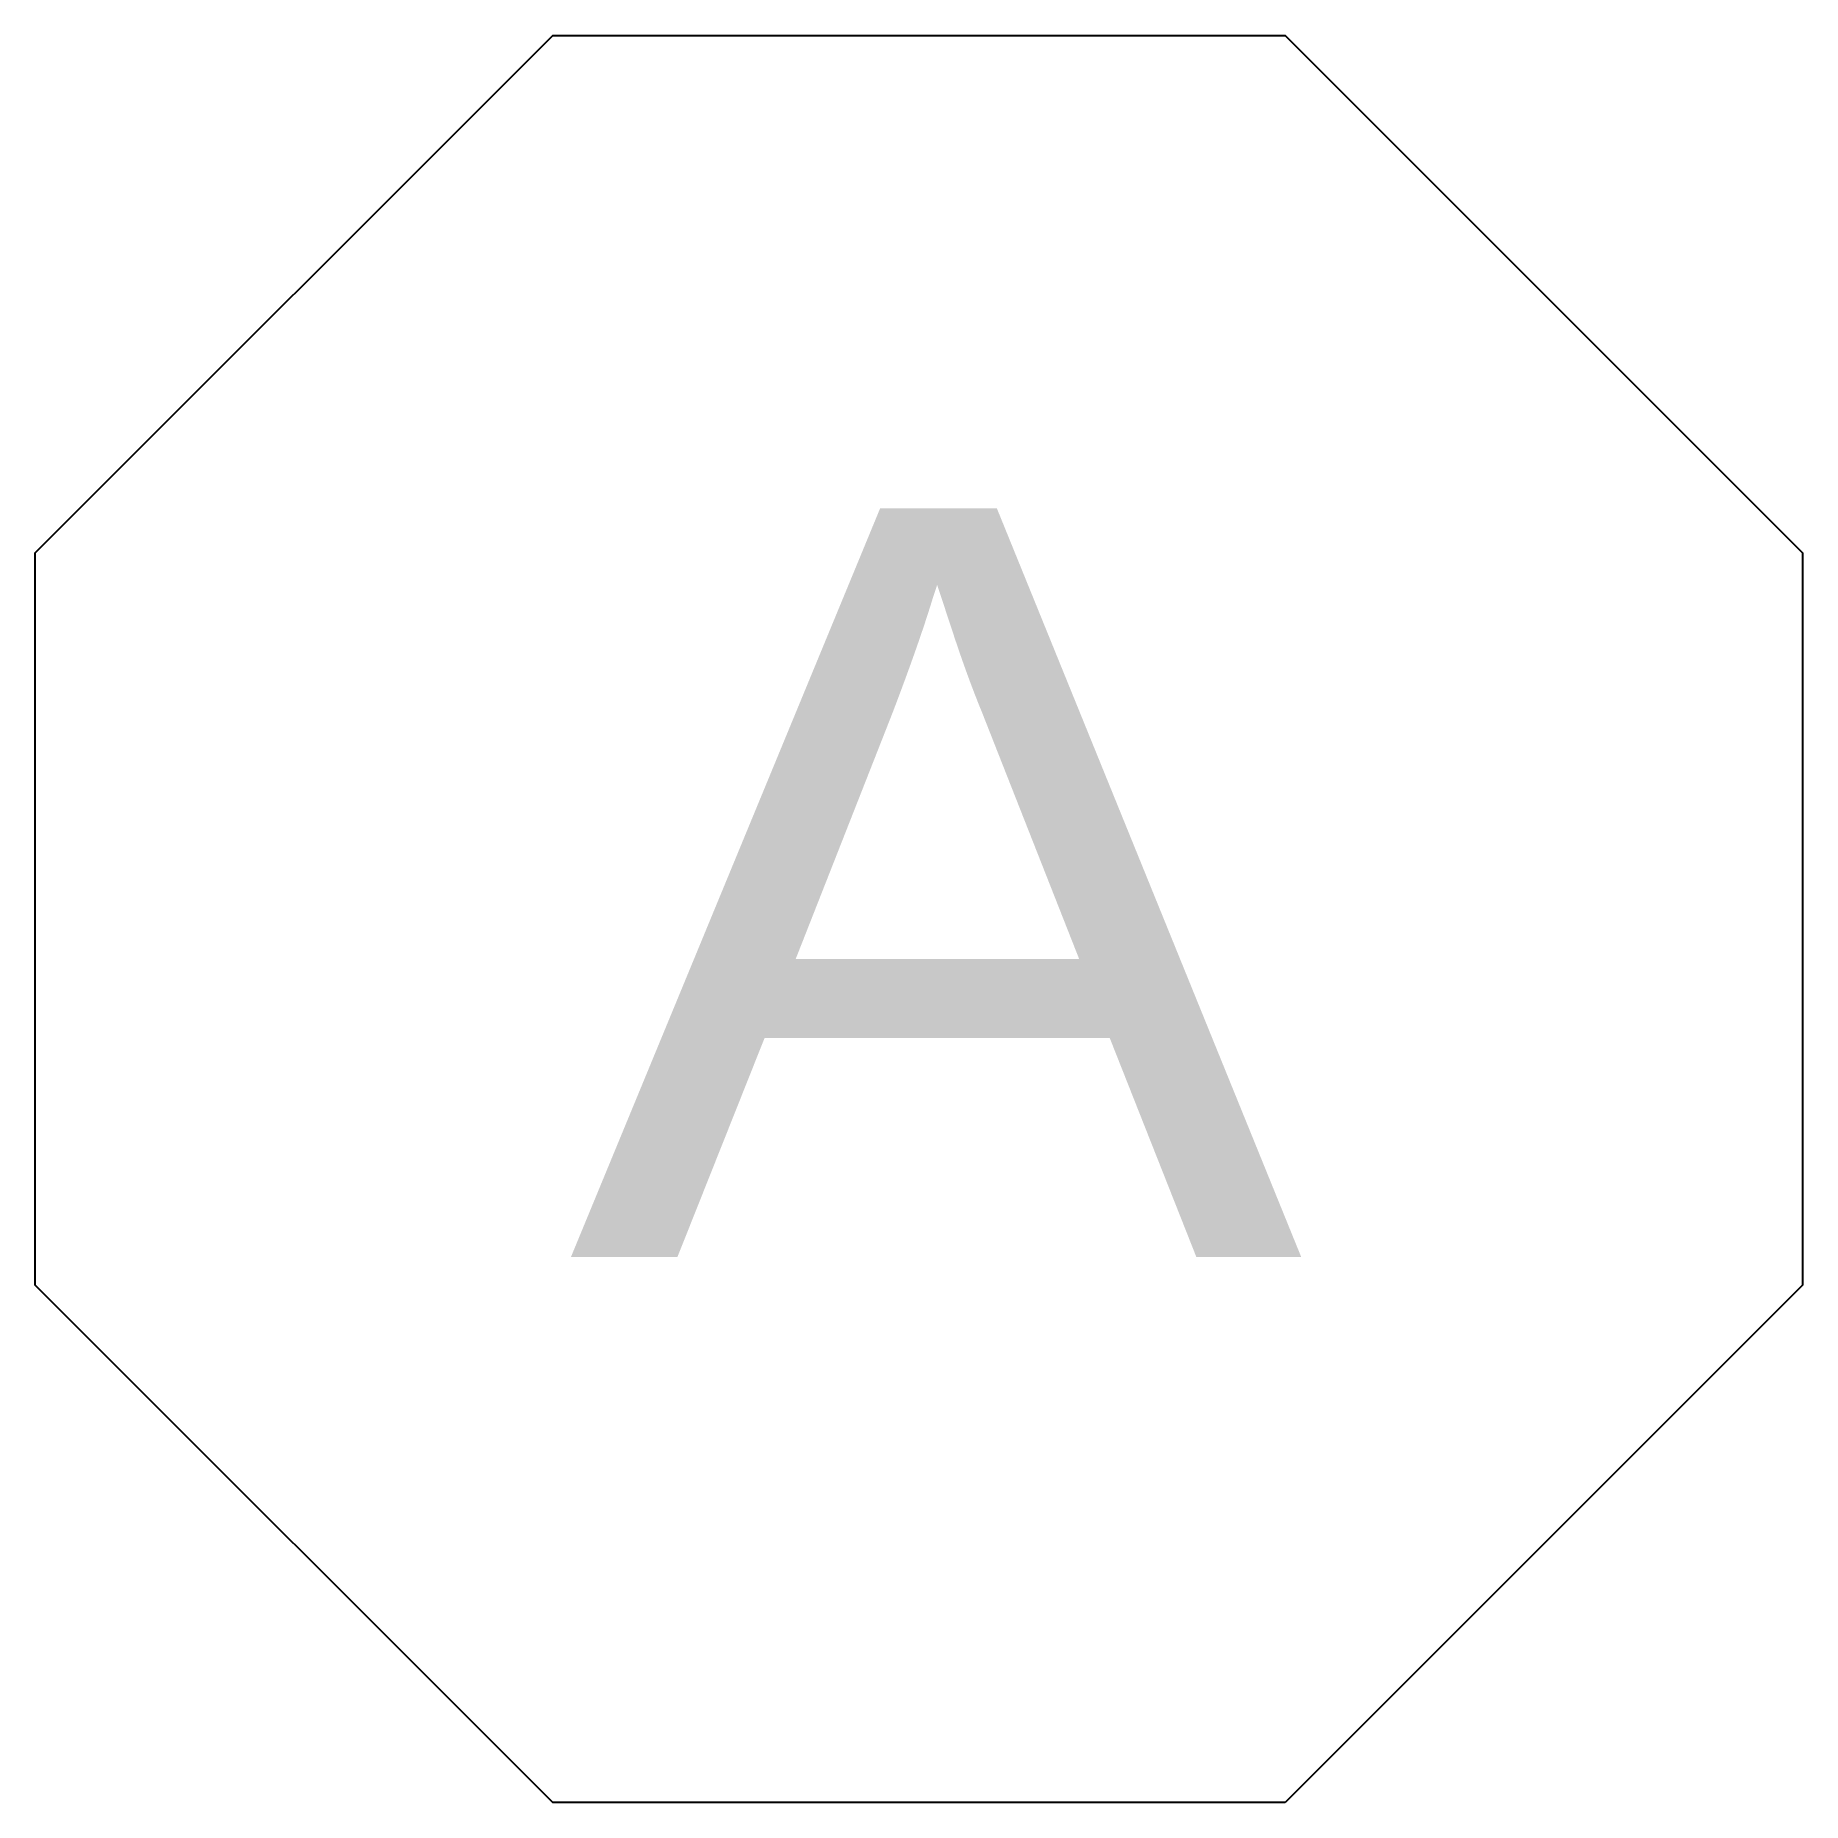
# Model space of a CAD drawing. Extents: x -0.239 to 0.233, y -0.241 to 0.231.
import ezdxf
from ezdxf.enums import TextEntityAlignment as Align

# ---------------------------------------------------------------- set-up
doc = ezdxf.new("R2010")
doc.units = 0
doc.header["$MEASUREMENT"] = 0
doc.layers.add('3', color=3, linetype='CONTINUOUS')
doc.layers.add('S16', color=2, linetype='CONTINUOUS')
doc.styles.add('S20', font='fonte', dxfattribs={"height": 0.2})

msp = doc.modelspace()

# ---------------------------------------------------------------- linework, layer by layer
at = {"layer": '3', "linetype": 'CONTINUOUS'}
msp.add_lwpolyline([(0.09468, -0.24136), (-0.10085, -0.24136), (-0.23911, -0.1031), (-0.23911, 0.09243), (-0.10085, 0.23069), (0.09468, 0.23069), (0.23294, 0.09243), (0.23294, -0.1031)], close=True, dxfattribs=at)

# ---------------------------------------------------------------- texts
at = {"layer": 'S16', "color": 4, "linetype": 'CONTINUOUS', "style": 'S20', "width": 1.1}
msp.add_text('A', height=0.2, dxfattribs=at).set_placement((0.00148, -0.09564), align=Align.CENTER)

doc.saveas('drawing.dxf')
